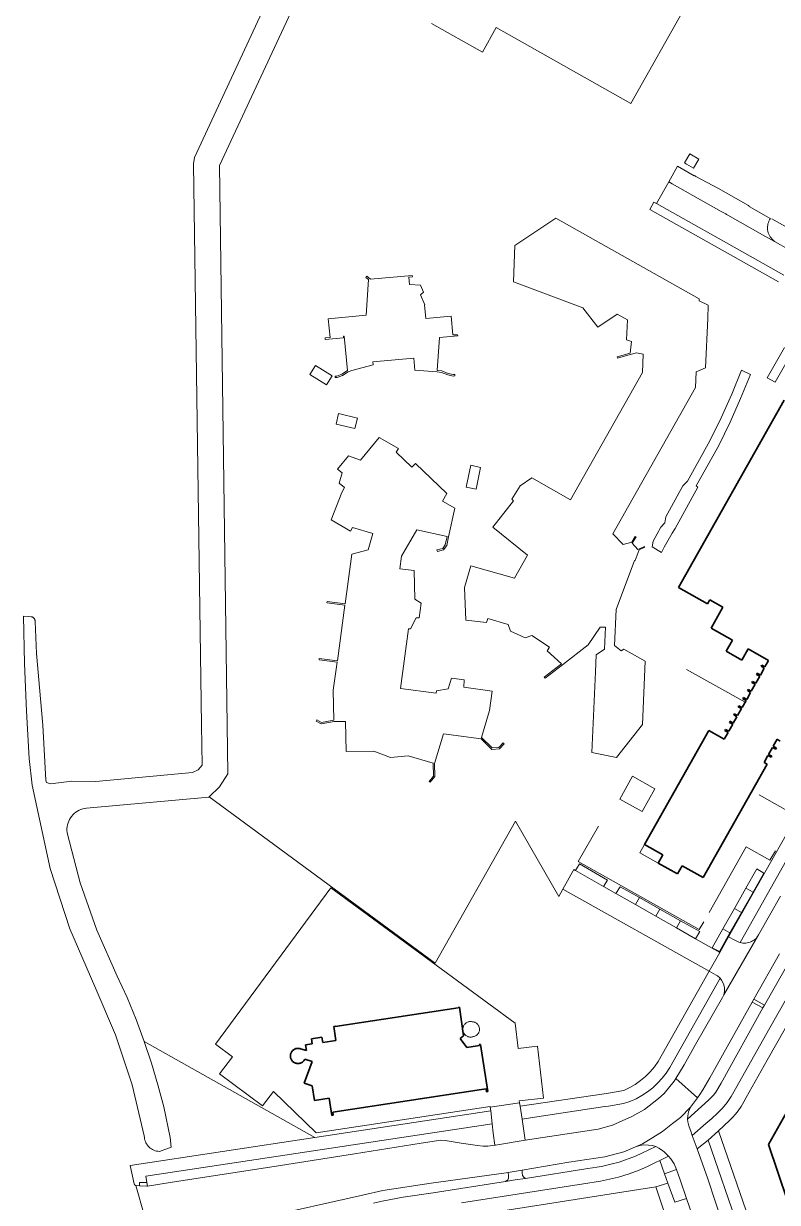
# Model space of a CAD drawing. Header units: metres. Extents: x 110006 to 110721, y 517434 to 518243.
# Drawn here: x 110111.8 to 110287.4, y 517638.9 to 517913.4 of the extents above; entities that cross this region are included whole.
import ezdxf

# ---------------------------------------------------------------- set-up
doc = ezdxf.new("R2010")
doc.units = ezdxf.units.M
for name, color, linetype, lineweight in [('B-WE-IE-TERREINAFSCHEIDING_KUNSTMATIG_HEKWERK-G', 20, 'IE-TERREINAFSCHEIDING_KUNSTMATIG-SO', 18), ('B-WE-OG-BEBOUWING-G', 7, 'Continuous', 35), ('B-WE-OG-TERREIN_BEGROEID-G', 7, 'Continuous', 18), ('B-WE-OG-TERREIN_ERF-G', 7, 'Continuous', 18), ('B-WE-OG-WATER-G', 130, 'Continuous', 18), ('B-WE-VH-GESLOTENVERHARDING_ASFALT-G', 10, 'Continuous', 18), ('B-WE-VH-OPENVERHARDING-G', 30, 'Continuous', 18), ('B-WE-VH-OPENVERHARDING_BETONSTRAATSTEEN-G', 30, 'Continuous', 18), ('B-WE-VH-OPENVERHARDING_TEGEL-G', 30, 'Continuous', 18)]:
    doc.layers.add(name, color=color, linetype=linetype, lineweight=lineweight)
doc.linetypes.add('IE-TERREINAFSCHEIDING_KUNSTMATIG-SO', pattern='A,4,[82,NLCS.SHX,S=0.75,R=90,X=0,Y=0],4,-2', length=10)

msp = doc.modelspace()

# ---------------------------------------------------------------- linework, layer by layer
at = {"layer": 'B-WE-IE-TERREINAFSCHEIDING_KUNSTMATIG_HEKWERK-G', "flags": 128}
for points in [[(110347.818, 517837.569), (110345.934, 517834.18), (110286.11, 517867.974)], [(110266.255, 517762.971), (110279.855, 517755.347)], [(110283.152, 517733.814), (110291.555, 517729.028), (110300.116, 517743.99)], [(110245.699, 517726.509), (110240.952, 517718.253), (110269.183, 517702.398), (110270.26, 517704.249)], [(110271.484, 517706.392), (110280.1, 517721.69), (110285.636, 517718.548), (110286.932, 517720.786)], [(110227.329, 517662.062), (110227.26, 517662.505), (110232.902, 517663.147), (110231.52, 517675.226), (110227.022, 517674.728), (110226.341, 517680.624), (110183.372, 517712.159), (110156.512, 517675.74), (110160.472, 517672.811), (110157.47, 517668.806), (110167.447, 517661.345), (110170.018, 517664.731), (110179.939, 517655.037), (110220.462, 517661.197), (110220.485, 517661.044)]]:
    msp.add_lwpolyline(points, dxfattribs=at)
at = {"layer": 'B-WE-OG-BEBOUWING-G'}
for p, q in [((110288.933, 517825.718), (110264.318, 517782.131)), ((110264.318, 517782.131), (110271.119, 517778.313)), ((110271.119, 517778.313), (110271.646, 517779.227)), ((110271.646, 517779.227), (110274.684, 517777.511)), ((110274.684, 517777.511), (110271.95, 517772.657)), ((110271.95, 517772.657), (110276.931, 517769.852)), ((110276.931, 517769.852), (110275.468, 517767.258)), ((110275.468, 517767.258), (110279.122, 517765.173)), ((110279.122, 517765.173), (110280.595, 517767.788)), ((110280.595, 517767.788), (110285.351, 517765.11)), ((110285.351, 517765.11), (110284.494, 517763.588)), ((110282.68, 517762.119), (110282.533, 517761.857)), ((110282.533, 517761.857), (110283.282, 517761.435)), ((110283.429, 517761.697), (110282.68, 517762.119)), ((110284.347, 517763.326), (110283.429, 517761.697)), ((110283.745, 517764.01), (110283.598, 517763.748)), ((110283.598, 517763.748), (110284.347, 517763.326)), ((110284.494, 517763.588), (110283.745, 517764.01)), ((110282.218, 517759.545), (110281.3, 517757.915)), ((110281.616, 517760.228), (110281.468, 517759.966)), ((110281.468, 517759.966), (110282.218, 517759.545)), ((110282.365, 517759.806), (110281.616, 517760.228)), ((110283.282, 517761.435), (110282.365, 517759.806)), ((110279.486, 517756.446), (110279.339, 517756.185)), ((110279.339, 517756.185), (110280.089, 517755.763)), ((110280.236, 517756.024), (110279.486, 517756.446)), ((110281.153, 517757.654), (110280.236, 517756.024)), ((110280.551, 517758.337), (110280.404, 517758.076)), ((110280.404, 517758.076), (110281.153, 517757.654)), ((110281.3, 517757.915), (110280.551, 517758.337)), ((110279.024, 517753.872), (110278.107, 517752.242)), ((110278.422, 517754.555), (110278.275, 517754.294)), ((110278.275, 517754.294), (110279.024, 517753.872)), ((110279.171, 517754.133), (110278.422, 517754.555)), ((110280.089, 517755.763), (110279.171, 517754.133)), ((110276.376, 517750.922), (110276.229, 517750.66)), ((110276.229, 517750.66), (110276.978, 517750.238)), ((110277.125, 517750.5), (110276.376, 517750.922)), ((110277.959, 517751.981), (110277.125, 517750.5)), ((110277.357, 517752.664), (110277.21, 517752.403)), ((110277.21, 517752.403), (110277.959, 517751.981)), ((110278.107, 517752.242), (110277.357, 517752.664)), ((110271.401, 517748.811), (110256.424, 517722.209)), ((110275.026, 517746.77), (110271.401, 517748.811)), ((110275.919, 517748.356), (110275.026, 517746.77)), ((110275.316, 517749.039), (110275.169, 517748.778)), ((110275.169, 517748.778), (110275.919, 517748.356)), ((110276.066, 517748.617), (110275.316, 517749.039)), ((110276.978, 517750.238), (110276.066, 517748.617)), ((110286.408, 517745.12), (110287.326, 517746.75)), ((110287.326, 517746.75), (110288.075, 517746.328)), ((110284.279, 517741.339), (110285.196, 517742.968)), ((110285.196, 517742.968), (110285.946, 517742.546)), ((110285.343, 517743.229), (110286.261, 517744.859)), ((110286.093, 517742.808), (110285.343, 517743.229)), ((110285.946, 517742.546), (110286.093, 517742.808)), ((110286.261, 517744.859), (110287.01, 517744.437)), ((110287.158, 517744.698), (110286.408, 517745.12)), ((110287.01, 517744.437), (110287.158, 517744.698)), ((110270.111, 517714.518), (110284.991, 517740.938)), ((110284.991, 517740.938), (110284.279, 517741.339)), ((110256.424, 517722.209), (110260.71, 517719.796)), ((110260.71, 517719.796), (110259.649, 517717.911)), ((110259.649, 517717.911), (110264.109, 517715.396)), ((110264.109, 517715.396), (110265.179, 517717.294)), ((110265.179, 517717.294), (110270.111, 517714.518)), ((110311.213, 517698.407), (110285.295, 517652.356)), ((110213.021, 517684.199), (110184.405, 517679.831)), ((110213.315, 517684.342), (110213.009, 517684.29)), ((110213.009, 517684.29), (110213.021, 517684.199)), ((110214.291, 517677.677), (110213.315, 517684.342)), ((110184.399, 517679.92), (110184.077, 517679.877)), ((110184.077, 517679.877), (110184.561, 517676.614)), ((110184.405, 517679.831), (110184.399, 517679.92)), ((110181.307, 517677.33), (110178.859, 517676.963)), ((110178.859, 517676.963), (110179.036, 517675.778)), ((110181.502, 517676.15), (110181.307, 517677.33)), ((110184.561, 517676.614), (110181.502, 517676.15)), ((110213.463, 517677.055), (110214.291, 517677.677)), ((110215.069, 517674.965), (110213.463, 517677.055)), ((110174.171, 517673.86), (110174.1, 517673.724)), ((110174.253, 517673.99), (110174.171, 517673.86)), ((110174.347, 517674.112), (110174.253, 517673.99)), ((110174.45, 517674.226), (110174.347, 517674.112)), ((110174.563, 517674.33), (110174.45, 517674.226)), ((110174.685, 517674.424), (110174.563, 517674.33)), ((110174.814, 517674.507), (110174.685, 517674.424)), ((110174.95, 517674.579), (110174.814, 517674.507)), ((110175.092, 517674.638), (110174.95, 517674.579)), ((110175.238, 517674.685), (110175.092, 517674.638)), ((110175.388, 517674.719), (110175.238, 517674.685)), ((110175.54, 517674.74), (110175.388, 517674.719)), ((110175.694, 517674.747), (110175.54, 517674.74)), ((110175.847, 517674.742), (110175.694, 517674.747)), ((110176, 517674.723), (110175.847, 517674.742)), ((110176.15, 517674.69), (110176, 517674.723)), ((110176.297, 517674.645), (110176.15, 517674.69)), ((110177.703, 517674.227), (110176.297, 517674.645)), ((110179.036, 517675.778), (110177.5, 517675.544)), ((110177.5, 517675.544), (110177.703, 517674.227)), ((110217.983, 517675.41), (110215.069, 517674.965)), ((110218.268, 517675.665), (110217.958, 517675.615)), ((110217.958, 517675.615), (110217.983, 517675.41)), ((110219.94, 517664.662), (110218.268, 517675.665)), ((110173.943, 517673.133), (110173.936, 517672.979)), ((110173.936, 517672.979), (110173.943, 517672.825)), ((110173.963, 517673.285), (110173.943, 517673.133)), ((110173.943, 517672.825), (110173.963, 517672.673)), ((110173.996, 517673.435), (110173.963, 517673.285)), ((110173.963, 517672.673), (110173.996, 517672.521)), ((110174.042, 517673.582), (110173.996, 517673.435)), ((110173.996, 517672.521), (110174.043, 517672.372)), ((110174.1, 517673.724), (110174.042, 517673.582)), ((110174.043, 517672.372), (110174.102, 517672.229)), ((110174.102, 517672.229), (110174.174, 517672.091)), ((110174.174, 517672.091), (110174.257, 517671.959)), ((110174.257, 517671.959), (110174.352, 517671.836)), ((110174.352, 517671.836), (110174.457, 517671.721)), ((110174.457, 517671.721), (110174.572, 517671.616)), ((110174.572, 517671.616), (110174.696, 517671.521)), ((110174.696, 517671.521), (110174.827, 517671.438)), ((110174.827, 517671.438), (110174.965, 517671.367)), ((110174.965, 517671.367), (110175.109, 517671.308)), ((110175.109, 517671.308), (110175.258, 517671.262)), ((110175.258, 517671.262), (110175.41, 517671.229)), ((110175.41, 517671.229), (110175.564, 517671.209)), ((110175.564, 517671.209), (110175.72, 517671.203)), ((110175.72, 517671.203), (110175.875, 517671.211)), ((110175.875, 517671.211), (110176.029, 517671.232)), ((110176.029, 517671.232), (110176.181, 517671.267)), ((110176.181, 517671.267), (110176.329, 517671.315)), ((110176.329, 517671.315), (110176.472, 517671.376)), ((110176.472, 517671.376), (110176.61, 517671.449)), ((110176.61, 517671.449), (110176.74, 517671.534)), ((110176.74, 517671.534), (110176.863, 517671.63)), ((110176.863, 517671.63), (110176.976, 517671.736)), ((110176.976, 517671.736), (110177.08, 517671.852)), ((110177.08, 517671.852), (110177.173, 517671.977)), ((110178.994, 517671.704), (110177.123, 517666.612)), ((110177.173, 517671.977), (110177.255, 517672.109)), ((110177.255, 517672.109), (110177.325, 517672.248)), ((110177.325, 517672.248), (110178.994, 517671.704)), ((110177.123, 517666.612), (110179.059, 517665.989)), ((110179.059, 517665.989), (110179.56, 517662.615)), ((110179.56, 517662.615), (110182.997, 517663.142)), ((110182.997, 517663.142), (110183.603, 517659.115)), ((110183.801, 517659.867), (110218.443, 517665.169)), ((110218.443, 517665.169), (110219.535, 517665.332)), ((110219.535, 517665.332), (110219.638, 517664.62)), ((110219.638, 517664.62), (110219.94, 517664.662)), ((110183.603, 517659.115), (110183.916, 517659.158)), ((110183.916, 517659.158), (110183.801, 517659.867)), ((110285.295, 517652.356), (110294.025, 517626.528))]:
    msp.add_line(p, q, dxfattribs=at)
at = {"layer": 'B-WE-OG-TERREIN_BEGROEID-G'}
msp.add_line((110140.532, 517643.502), (110140.689, 517642.655), dxfattribs=at)
at = {"layer": 'B-WE-OG-TERREIN_ERF-G'}
for p, q in [((110266.249, 517917.839), (110253.277, 517894.829)), ((110218.682, 517906.796), (110206.825, 517913.47)), ((110221.919, 517912.538), (110218.682, 517906.796)), ((110253.277, 517894.829), (110221.919, 517912.538)), ((110265.761, 517880.993), (110266.986, 517883.125)), ((110266.986, 517883.125), (110269.119, 517881.899)), ((110262.078, 517876.553), (110264.136, 517880.202)), ((110264.136, 517880.202), (110267.997, 517877.96)), ((110266.212, 517880.731), (110265.761, 517880.993)), ((110267.883, 517879.761), (110266.212, 517880.731)), ((110269.119, 517881.899), (110267.883, 517879.761)), ((110267.997, 517877.96), (110268.051, 517878.053)), ((110268.051, 517878.053), (110268.406, 517877.852)), ((110268.406, 517877.852), (110273.684, 517875.038)), ((110273.684, 517875.038), (110280.625, 517871.086)), ((110257.677, 517870.142), (110258.629, 517871.845)), ((110258.629, 517871.845), (110259.232, 517871.506)), ((110287.663, 517853.263), (110257.677, 517870.142)), ((110280.625, 517871.086), (110280.656, 517871.065)), ((110280.656, 517871.065), (110280.685, 517871.041)), ((110280.685, 517871.041), (110280.711, 517871.015)), ((110280.711, 517871.015), (110280.736, 517870.986)), ((110280.736, 517870.986), (110280.758, 517870.956)), ((110280.758, 517870.956), (110280.778, 517870.924)), ((110280.778, 517870.924), (110280.795, 517870.891)), ((110280.795, 517870.891), (110280.809, 517870.856)), ((110280.809, 517870.856), (110280.82, 517870.821)), ((110280.82, 517870.821), (110285.831, 517867.982)), ((110226.263, 517861.785), (110235.807, 517868.103)), ((110235.807, 517868.103), (110269.159, 517849.295)), ((110285.097, 517866.104), (110285.093, 517865.757)), ((110285.131, 517866.45), (110285.097, 517866.104)), ((110285.197, 517866.791), (110285.131, 517866.45)), ((110285.292, 517867.125), (110285.197, 517866.791)), ((110285.417, 517867.449), (110285.292, 517867.125)), ((110285.571, 517867.761), (110285.417, 517867.449)), ((110285.59, 517867.795), (110285.571, 517867.761)), ((110285.612, 517867.827), (110285.59, 517867.795)), ((110285.637, 517867.858), (110285.612, 517867.827)), ((110285.664, 517867.885), (110285.637, 517867.858)), ((110285.694, 517867.911), (110285.664, 517867.885)), ((110285.725, 517867.933), (110285.694, 517867.911)), ((110285.759, 517867.953), (110285.725, 517867.933)), ((110285.795, 517867.969), (110285.759, 517867.953)), ((110285.831, 517867.982), (110285.795, 517867.969)), ((110285.093, 517865.757), (110285.121, 517865.41)), ((110285.121, 517865.41), (110285.18, 517865.068)), ((110285.18, 517865.068), (110285.269, 517864.732)), ((110285.269, 517864.732), (110285.388, 517864.405)), ((110285.388, 517864.405), (110285.535, 517864.091)), ((110285.535, 517864.091), (110285.711, 517863.791)), ((110285.711, 517863.791), (110285.912, 517863.508)), ((110285.912, 517863.508), (110286.138, 517863.244)), ((110286.138, 517863.244), (110286.387, 517863.001)), ((110225.902, 517853.268), (110226.263, 517861.785)), ((110286.387, 517863.001), (110286.656, 517862.781)), ((110286.656, 517862.781), (110286.726, 517862.698)), ((110191.55, 517854.332), (110191.773, 517854.597)), ((110192.165, 517853.841), (110191.55, 517854.332)), ((110191.627, 517845.521), (110192.165, 517853.841)), ((110191.773, 517854.597), (110192.629, 517853.88)), ((110192.629, 517853.88), (110202.319, 517854.801)), ((110202.371, 517854.469), (110201.541, 517854.392)), ((110201.541, 517854.392), (110201.721, 517852.655)), ((110201.721, 517852.655), (110204.247, 517852.477)), ((110202.319, 517854.801), (110202.371, 517854.469)), ((110204.247, 517852.477), (110204.938, 517850.875)), ((110242.056, 517847.239), (110225.902, 517853.268)), ((110204.938, 517850.875), (110204.265, 517850.278)), ((110204.265, 517850.278), (110205.265, 517847.968)), ((110205.265, 517847.968), (110205.21, 517847.944)), ((110205.21, 517847.944), (110205.486, 517844.785)), ((110245.587, 517842.749), (110242.056, 517847.239)), ((110269.159, 517849.295), (110269.167, 517848.876)), ((110269.167, 517848.876), (110271.28, 517847.874)), ((110271.28, 517847.874), (110271.151, 517844.738)), ((110182.767, 517844.699), (110191.627, 517845.521)), ((110183.187, 517840.319), (110182.767, 517844.699)), ((110205.486, 517844.785), (110211.374, 517845.326)), ((110211.374, 517845.326), (110211.782, 517840.916)), ((110250.092, 517845.743), (110245.587, 517842.749)), ((110252.459, 517844.4), (110250.092, 517845.743)), ((110252.269, 517839.763), (110252.459, 517844.4)), ((110271.151, 517844.738), (110270.682, 517833.284)), ((110182.052, 517840.209), (110183.187, 517840.319)), ((110182.077, 517839.876), (110182.052, 517840.209)), ((110186.355, 517840.276), (110182.077, 517839.876)), ((110186.509, 517840.612), (110186.327, 517840.596)), ((110186.327, 517840.596), (110186.355, 517840.276)), ((110187.219, 517832.64), (110186.509, 517840.612)), ((110208.652, 517840.323), (110208.137, 517832.659)), ((110212.923, 517840.689), (110208.652, 517840.323)), ((110211.782, 517840.916), (110212.883, 517840.94)), ((110212.883, 517840.94), (110212.923, 517840.689)), ((110253.432, 517839.417), (110252.269, 517839.763)), ((110253.134, 517836.692), (110253.432, 517839.417)), ((110250.059, 517835.84), (110253.134, 517836.692)), ((110250.135, 517835.497), (110250.059, 517835.84)), ((110253.118, 517836.331), (110250.135, 517835.497)), ((110254.582, 517836.74), (110253.118, 517836.331)), ((110256.156, 517836.418), (110254.582, 517836.74)), ((110255.977, 517832.198), (110256.156, 517836.418)), ((110285.047, 517830.919), (110289.075, 517838.013)), ((110290.93, 517836.975), (110286.89, 517829.892)), ((110178.511, 517831.681), (110179.808, 517833.821)), ((110179.808, 517833.821), (110183.66, 517831.428)), ((110193.245, 517833.92), (110188.281, 517832.636)), ((110202.717, 517835.507), (110193.175, 517834.617)), ((110193.175, 517834.617), (110193.245, 517833.92)), ((110202.953, 517832.681), (110202.717, 517835.507)), ((110270.682, 517833.284), (110268.439, 517832.335)), ((110182.341, 517829.28), (110178.511, 517831.681)), ((110183.66, 517831.428), (110182.341, 517829.28)), ((110184.382, 517831.282), (110184.781, 517831.314)), ((110184.398, 517830.97), (110184.382, 517831.282)), ((110184.831, 517830.983), (110184.398, 517830.97)), ((110184.781, 517831.314), (110185.902, 517831.759)), ((110186.084, 517831.504), (110184.831, 517830.983)), ((110185.902, 517831.759), (110187.219, 517832.64)), ((110187.384, 517832.319), (110186.084, 517831.504)), ((110188.281, 517832.636), (110187.384, 517832.319)), ((110208.126, 517832.336), (110202.953, 517832.681)), ((110209.128, 517832.178), (110208.126, 517832.336)), ((110208.137, 517832.659), (110209.215, 517832.529)), ((110210.602, 517831.641), (110209.128, 517832.178)), ((110209.215, 517832.529), (110210.68, 517831.96)), ((110211.846, 517831.31), (110210.602, 517831.641)), ((110210.68, 517831.96), (110211.854, 517831.671)), ((110212.268, 517831.369), (110211.846, 517831.31)), ((110211.854, 517831.671), (110212.227, 517831.71)), ((110212.227, 517831.71), (110212.268, 517831.369)), ((110239.234, 517802.513), (110255.977, 517832.198)), ((110268.439, 517832.335), (110268.298, 517828.704)), ((110276.773, 517827.117), (110279.049, 517832.687)), ((110281.09, 517831.711), (110278.815, 517826.129)), ((110279.049, 517832.687), (110281.09, 517831.711)), ((110286.89, 517829.892), (110285.047, 517830.919)), ((110268.298, 517828.704), (110249.095, 517794.631)), ((110274.311, 517821.627), (110276.773, 517827.117)), ((110278.815, 517826.129), (110276.356, 517820.625)), ((110184.614, 517820.134), (110185.182, 517822.586)), ((110185.182, 517822.586), (110189.582, 517821.569)), ((110188.978, 517819.114), (110184.614, 517820.134)), ((110189.582, 517821.569), (110188.978, 517819.114)), ((110271.668, 517816.222), (110274.311, 517821.627)), ((110276.356, 517820.625), (110273.716, 517815.205)), ((110190.316, 517811.752), (110194.66, 517817.048)), ((110194.66, 517817.048), (110199.126, 517814.45)), ((110199.126, 517814.45), (110198.621, 517813.578)), ((110266.47, 517806.851), (110271.668, 517816.222)), ((110273.716, 517815.205), (110268.453, 517805.737)), ((110184.951, 517809.673), (110187.496, 517812.765)), ((110187.496, 517812.765), (110190.316, 517811.752)), ((110198.621, 517813.578), (110202.231, 517810.113)), ((110185.979, 517808.838), (110184.951, 517809.673)), ((110185.341, 517806.43), (110185.979, 517808.838)), ((110202.231, 517810.113), (110203.077, 517810.983)), ((110203.077, 517810.983), (110210.42, 517803.971)), ((110214.92, 517805.45), (110215.985, 517810.572)), ((110215.985, 517810.572), (110218.214, 517810.042)), ((110218.214, 517810.042), (110217.204, 517805.012)), ((110186.587, 517805.382), (110185.341, 517806.43)), ((110225.569, 517802.658), (110227.457, 517805.773)), ((110227.457, 517805.773), (110230.212, 517807.606)), ((110230.212, 517807.606), (110239.234, 517802.513)), ((110261.421, 517798.537), (110265.382, 517805.747)), ((110265.382, 517805.747), (110266.47, 517806.851)), ((110268.453, 517805.737), (110268.882, 517805.499)), ((110183.457, 517797.83), (110185.932, 517804.249)), ((110185.932, 517804.249), (110186.587, 517805.382)), ((110210.42, 517803.971), (110209.413, 517802.226)), ((110217.204, 517805.012), (110214.92, 517805.45)), ((110268.882, 517805.499), (110263.554, 517795.806)), ((110209.413, 517802.226), (110212.23, 517800.576)), ((110212.23, 517800.576), (110210.792, 517793.893)), ((110221.103, 517796.108), (110225.957, 517802.276)), ((110225.957, 517802.276), (110225.569, 517802.658)), ((110187.924, 517795.218), (110183.457, 517797.83)), ((110261.161, 517797.144), (110261.421, 517798.537)), ((110188.425, 517796.084), (110187.924, 517795.218)), ((110193.173, 517794.65), (110188.425, 517796.084)), ((110192.042, 517790.871), (110193.173, 517794.65)), ((110203.41, 517795.494), (110199.857, 517789.429)), ((110210.466, 517793.964), (110203.41, 517795.494)), ((110229.201, 517789.653), (110221.103, 517796.108)), ((110249.095, 517794.631), (110251.431, 517792.129)), ((110259.364, 517794.557), (110260.249, 517796.183)), ((110260.249, 517796.183), (110261.161, 517797.144)), ((110262.849, 517794.73), (110261.947, 517793.084)), ((110263.554, 517795.806), (110262.849, 517794.73)), ((110209.439, 517791.19), (110210.033, 517792.062)), ((110210.361, 517791.891), (110209.637, 517790.878)), ((110210.033, 517792.062), (110210.466, 517793.964)), ((110210.792, 517793.893), (110210.361, 517791.891)), ((110251.431, 517792.129), (110253.498, 517792.675)), ((110253.498, 517792.675), (110254.291, 517793.969)), ((110254.464, 517793.858), (110253.581, 517792.423)), ((110253.581, 517792.423), (110254.91, 517790.95)), ((110254.291, 517793.969), (110254.464, 517793.858)), ((110258.194, 517791.551), (110258.466, 517792.903)), ((110258.466, 517792.903), (110259.364, 517794.557)), ((110261.947, 517793.084), (110261.041, 517791.462)), ((110186.682, 517778.27), (110188.256, 517789.862)), ((110188.256, 517789.862), (110192.042, 517790.871)), ((110199.857, 517789.429), (110199.422, 517786.466)), ((110208.098, 517790.844), (110209.439, 517791.19)), ((110208.179, 517790.516), (110208.098, 517790.844)), ((110209.637, 517790.878), (110208.179, 517790.516)), ((110226.178, 517784.273), (110229.201, 517789.653)), ((110255.157, 517790.831), (110254.241, 517788.401)), ((110254.91, 517790.95), (110256.429, 517791.678)), ((110256.512, 517791.486), (110255.157, 517790.831)), ((110256.429, 517791.678), (110256.512, 517791.486)), ((110260.404, 517790.26), (110258.194, 517791.551)), ((110261.041, 517791.462), (110260.404, 517790.26)), ((110199.422, 517786.466), (110202.747, 517786.03)), ((110214.518, 517782.101), (110215.999, 517787.175)), ((110215.999, 517787.175), (110226.178, 517784.273)), ((110254.14, 517788.405), (110249.827, 517776.983)), ((110254.241, 517788.401), (110254.14, 517788.405)), ((110202.747, 517786.03), (110202.902, 517779.34)), ((110214.802, 517774.506), (110214.518, 517782.101)), ((110182.403, 517778.492), (110182.483, 517778.848)), ((110186.642, 517777.943), (110182.403, 517778.492)), ((110182.483, 517778.848), (110186.682, 517778.27)), ((110202.902, 517779.34), (110204.413, 517778.452)), ((110204.413, 517778.452), (110203.953, 517775.039)), ((110184.887, 517765.012), (110186.642, 517777.943)), ((110249.827, 517776.983), (110249.413, 517768.576)), ((110203.214, 517775.014), (110201.963, 517772.427)), ((110203.953, 517775.039), (110203.214, 517775.014)), ((110219.618, 517773.92), (110214.802, 517774.506)), ((110219.91, 517774.874), (110219.618, 517773.92)), ((110224.675, 517773.509), (110219.91, 517774.874)), ((110225.237, 517771.92), (110224.675, 517773.509)), ((110246.107, 517772.872), (110243.323, 517768.702)), ((110247.33, 517772.821), (110246.107, 517772.872)), ((110247.114, 517767.731), (110247.33, 517772.821)), ((110201.453, 517772.502), (110199.578, 517758.591)), ((110201.963, 517772.427), (110201.453, 517772.502)), ((110226.786, 517771.199), (110225.237, 517771.92)), ((110228.606, 517770.352), (110226.786, 517771.199)), ((110230.215, 517770.929), (110228.606, 517770.352)), ((110234.321, 517768.182), (110230.215, 517770.929)), ((110233.764, 517767.344), (110234.321, 517768.182)), ((110237.08, 517764.306), (110233.764, 517767.344)), ((110243.323, 517768.702), (110237.324, 517764.082)), ((110245.17, 517766.435), (110247.114, 517767.731)), ((110249.413, 517768.576), (110250.982, 517767.345)), ((110250.982, 517767.345), (110251.619, 517767.755)), ((110251.619, 517767.755), (110256.616, 517764.925)), ((110180.628, 517765.258), (110180.677, 517765.59)), ((110184.845, 517764.687), (110180.628, 517765.258)), ((110180.677, 517765.59), (110184.887, 517765.012)), ((110183.949, 517758.184), (110184.845, 517764.687)), ((110245, 517762.413), (110245.17, 517766.435)), ((110256.616, 517764.925), (110255.983, 517750.148)), ((110233.09, 517761.235), (110237.08, 517764.306)), ((110237.324, 517764.082), (110233.28, 517760.967)), ((110244.178, 517743.646), (110245, 517762.413)), ((110210.729, 517758.518), (110211.484, 517761.006)), ((110211.484, 517761.006), (110214.423, 517760.609)), ((110214.423, 517760.609), (110214.331, 517758.888)), ((110214.331, 517758.888), (110220.977, 517757.971)), ((110233.28, 517760.967), (110233.09, 517761.235)), ((110184.106, 517751.171), (110183.949, 517758.184)), ((110199.578, 517758.591), (110207.877, 517757.453)), ((110207.877, 517757.453), (110207.948, 517758.011)), ((110207.948, 517758.011), (110210.729, 517758.518)), ((110220.977, 517757.971), (110220.352, 517753.426)), ((110220.352, 517753.426), (110218.478, 517747.172)), ((110179.921, 517750.985), (110180.081, 517751.273)), ((110181.11, 517750.318), (110179.921, 517750.985)), ((110180.081, 517751.273), (110181.169, 517750.667)), ((110184.113, 517750.849), (110181.11, 517750.318)), ((110181.169, 517750.667), (110184.106, 517751.171)), ((110186.776, 517750.907), (110184.113, 517750.849)), ((110186.95, 517743.867), (110186.776, 517750.907)), ((110209.627, 517748.01), (110207.539, 517741.073)), ((110218.372, 517746.818), (110209.627, 517748.01)), ((110255.983, 517750.148), (110249.91, 517742.493)), ((110220.855, 517744.393), (110218.372, 517746.818)), ((110218.478, 517747.172), (110220.974, 517744.723)), ((110222.525, 517744.848), (110223.531, 517745.9)), ((110223.768, 517745.666), (110222.671, 517744.539)), ((110223.531, 517745.9), (110223.768, 517745.666)), ((110193.373, 517744.009), (110186.95, 517743.867)), ((110197.247, 517742.509), (110193.373, 517744.009)), ((110201.374, 517742.919), (110197.247, 517742.509)), ((110207.229, 517741.166), (110201.374, 517742.919)), ((110222.671, 517744.539), (110220.855, 517744.393)), ((110220.974, 517744.723), (110222.525, 517744.848)), ((110249.91, 517742.493), (110244.178, 517743.646)), ((110207.261, 517738.151), (110207.229, 517741.166)), ((110207.539, 517741.073), (110207.589, 517738.058)), ((110206.26, 517736.943), (110207.261, 517738.151)), ((110206.52, 517736.738), (110206.26, 517736.943)), ((110207.589, 517738.058), (110206.52, 517736.738)), ((110253.624, 517738.118), (110250.668, 517732.815)), ((110253.624, 517738.118), (110258.844, 517735.177)), ((110255.871, 517729.893), (110258.844, 517735.177)), ((110155.043, 517733.321), (110207.668, 517694.581)), ((110255.871, 517729.893), (110250.668, 517732.815)), ((110207.668, 517694.581), (110226.405, 517727.673)), ((110236.455, 517710.15), (110226.405, 517727.673)), ((110255.364, 517720.327), (110256.424, 517722.209)), ((110259.649, 517717.911), (110255.364, 517720.327)), ((110237.415, 517711.852), (110239.976, 517716.39)), ((110240.393, 517716.153), (110239.976, 517716.39)), ((110240.393, 517716.153), (110241.268, 517717.693)), ((110246.87, 517712.472), (110240.393, 517716.153)), ((110247.836, 517713.948), (110241.268, 517717.693)), ((110282.573, 517716.537), (110280.076, 517712.091)), ((110284.202, 517715.56), (110281.715, 517711.164)), ((110282.573, 517716.537), (110284.202, 517715.56)), ((110246.87, 517712.472), (110247.836, 517713.948)), ((110246.87, 517712.472), (110249.787, 517710.815)), ((110250.749, 517712.389), (110249.787, 517710.815)), ((110255.285, 517709.865), (110250.749, 517712.389)), ((110156.512, 517675.74), (110183.372, 517712.159)), ((110226.341, 517680.624), (110183.372, 517712.159)), ((110237.415, 517711.852), (110236.455, 517710.15)), ((110237.415, 517711.852), (110271.489, 517692.713)), ((110254.351, 517708.221), (110249.787, 517710.815)), ((110254.351, 517708.221), (110255.285, 517709.865)), ((110260.033, 517707.169), (110255.285, 517709.865)), ((110280.076, 517712.091), (110277.39, 517707.346)), ((110279.03, 517706.418), (110281.715, 517711.164)), ((110280.076, 517712.091), (110281.715, 517711.164)), ((110259.098, 517705.524), (110254.351, 517708.221)), ((110259.098, 517705.524), (110260.033, 517707.169)), ((110260.033, 517707.169), (110264.817, 517704.481)), ((110277.39, 517707.346), (110274.712, 517702.57)), ((110277.39, 517707.346), (110279.03, 517706.418)), ((110263.869, 517702.812), (110259.098, 517705.524)), ((110264.817, 517704.481), (110263.869, 517702.812)), ((110264.817, 517704.481), (110269.296, 517701.989)), ((110279.03, 517706.418), (110276.334, 517701.652)), ((110263.869, 517702.812), (110268.325, 517700.28)), ((110268.325, 517700.28), (110269.296, 517701.989)), ((110272.222, 517698.195), (110274.712, 517702.57)), ((110276.334, 517701.652), (110273.869, 517697.294)), ((110276.334, 517701.652), (110274.712, 517702.57)), ((110268.325, 517700.28), (110273.953, 517697.082)), ((110273.869, 517697.294), (110272.222, 517698.195)), ((110214.133, 517679.387), (110214.122, 517679.23)), ((110214.157, 517679.541), (110214.133, 517679.387)), ((110214.157, 517679.541), (110214.195, 517679.694)), ((110214.195, 517679.694), (110214.246, 517679.842)), ((110214.31, 517679.985), (110214.246, 517679.842)), ((110214.385, 517680.123), (110214.31, 517679.985)), ((110214.385, 517680.123), (110214.473, 517680.253)), ((110214.473, 517680.253), (110214.571, 517680.375)), ((110214.571, 517680.375), (110214.679, 517680.488)), ((110214.679, 517680.488), (110214.797, 517680.592)), ((110214.923, 517680.685), (110214.797, 517680.592)), ((110215.057, 517680.767), (110214.923, 517680.685)), ((110215.197, 517680.837), (110215.057, 517680.767)), ((110215.343, 517680.894), (110215.197, 517680.837)), ((110215.343, 517680.894), (110215.493, 517680.939)), ((110215.647, 517680.971), (110215.493, 517680.939)), ((110215.647, 517680.971), (110215.803, 517680.989)), ((110215.803, 517680.989), (110215.959, 517680.994)), ((110216.116, 517680.985), (110215.959, 517680.994)), ((110216.116, 517680.985), (110216.271, 517680.963)), ((110216.424, 517680.927), (110216.271, 517680.963)), ((110216.577, 517680.905), (110216.424, 517680.927)), ((110216.577, 517680.905), (110216.727, 517680.869)), ((110216.727, 517680.869), (110216.874, 517680.821)), ((110216.874, 517680.821), (110217.016, 517680.759)), ((110217.152, 517680.685), (110217.016, 517680.759)), ((110217.152, 517680.685), (110217.28, 517680.6)), ((110217.28, 517680.6), (110217.401, 517680.503)), ((110217.401, 517680.503), (110217.513, 517680.397)), ((110217.615, 517680.281), (110217.513, 517680.397)), ((110217.615, 517680.281), (110217.707, 517680.156)), ((110217.786, 517680.024), (110217.707, 517680.156)), ((110217.786, 517680.024), (110217.855, 517679.885)), ((110217.855, 517679.885), (110217.91, 517679.741)), ((110217.91, 517679.741), (110217.953, 517679.592)), ((110217.953, 517679.592), (110217.982, 517679.441)), ((110217.998, 517679.287), (110217.982, 517679.441)), ((110218.001, 517679.132), (110217.998, 517679.287)), ((110227.022, 517674.728), (110226.341, 517680.624)), ((110214.124, 517679.073), (110214.122, 517679.23)), ((110214.14, 517678.917), (110214.124, 517679.073)), ((110214.14, 517678.917), (110214.169, 517678.763)), ((110214.212, 517678.612), (110214.169, 517678.763)), ((110214.267, 517678.466), (110214.212, 517678.612)), ((110214.335, 517678.324), (110214.267, 517678.466)), ((110214.335, 517678.324), (110214.414, 517678.189)), ((110214.414, 517678.189), (110214.505, 517678.062)), ((110214.607, 517677.942), (110214.505, 517678.062)), ((110214.607, 517677.942), (110214.719, 517677.832)), ((110214.84, 517677.732), (110214.719, 517677.832)), ((110214.969, 517677.643), (110214.84, 517677.732)), ((110215.105, 517677.565), (110214.969, 517677.643)), ((110215.247, 517677.499), (110215.105, 517677.565)), ((110215.247, 517677.499), (110215.395, 517677.446)), ((110215.546, 517677.406), (110215.395, 517677.446)), ((110215.701, 517677.379), (110215.546, 517677.406)), ((110215.701, 517677.379), (110215.857, 517677.365)), ((110215.857, 517677.365), (110216.014, 517677.365)), ((110216.17, 517677.379), (110216.014, 517677.365)), ((110216.17, 517677.379), (110216.324, 517677.406)), ((110216.324, 517677.406), (110216.476, 517677.446)), ((110216.628, 517677.473), (110216.476, 517677.446)), ((110216.777, 517677.513), (110216.628, 517677.473)), ((110216.923, 517677.566), (110216.777, 517677.513)), ((110216.923, 517677.566), (110217.063, 517677.632)), ((110217.196, 517677.709), (110217.063, 517677.632)), ((110217.322, 517677.799), (110217.196, 517677.709)), ((110217.322, 517677.799), (110217.44, 517677.898)), ((110217.44, 517677.898), (110217.549, 517678.008)), ((110217.647, 517678.128), (110217.549, 517678.008)), ((110217.647, 517678.128), (110217.735, 517678.255)), ((110217.811, 517678.389), (110217.735, 517678.255)), ((110217.875, 517678.53), (110217.811, 517678.389)), ((110217.875, 517678.53), (110217.926, 517678.676)), ((110217.964, 517678.826), (110217.926, 517678.676)), ((110217.964, 517678.826), (110217.989, 517678.978)), ((110217.989, 517678.978), (110218.001, 517679.132)), ((110139.908, 517676.358), (110179.614, 517653.963)), ((110160.472, 517672.811), (110156.512, 517675.74)), ((110231.52, 517675.226), (110227.022, 517674.728)), ((110231.52, 517675.226), (110232.902, 517663.147)), ((110160.472, 517672.811), (110157.47, 517668.806)), ((110157.47, 517668.806), (110167.447, 517661.345)), ((110170.018, 517664.731), (110167.447, 517661.345)), ((110179.939, 517655.037), (110170.018, 517664.731)), ((110227.26, 517662.505), (110232.902, 517663.147)), ((110179.939, 517655.037), (110220.462, 517661.197)), ((110220.462, 517661.197), (110220.485, 517661.044)), ((110227.26, 517662.505), (110227.329, 517662.062))]:
    msp.add_line(p, q, dxfattribs=at)
at = {"layer": 'B-WE-OG-WATER-G'}
for p, q in [((110157.469, 517880.348), (110212.941, 518000)), ((110189.924, 517964.96), (110151.606, 517882.219)), ((110151.606, 517882.219), (110151.37, 517880.747)), ((110151.37, 517880.747), (110153.234, 517750)), ((110159.2, 517750), (110157.469, 517880.348)), ((110113.008, 517775.325), (110111.795, 517775.421)), ((110111.795, 517775.421), (110112.013, 517764.369)), ((110113.592, 517775.279), (110113.008, 517775.325)), ((110113.683, 517775.26), (110113.592, 517775.279)), ((110113.771, 517775.234), (110113.683, 517775.26)), ((110113.857, 517775.199), (110113.771, 517775.234)), ((110113.939, 517775.157), (110113.857, 517775.199)), ((110114.017, 517775.109), (110113.939, 517775.157)), ((110114.091, 517775.053), (110114.017, 517775.109)), ((110114.16, 517774.991), (110114.091, 517775.053)), ((110114.223, 517774.924), (110114.16, 517774.991)), ((110114.28, 517774.851), (110114.223, 517774.924)), ((110114.33, 517774.773), (110114.28, 517774.851)), ((110114.373, 517774.691), (110114.33, 517774.773)), ((110114.409, 517774.606), (110114.373, 517774.691)), ((110114.437, 517774.518), (110114.409, 517774.606)), ((110114.457, 517774.428), (110114.437, 517774.518)), ((110114.47, 517774.337), (110114.457, 517774.428)), ((110114.474, 517774.244), (110114.47, 517774.337)), ((110114.47, 517774.152), (110114.474, 517774.244)), ((110114.812, 517766.75), (110114.47, 517774.152)), ((110116.288, 517750), (110114.812, 517766.75)), ((110112.013, 517764.369), (110112.452, 517753.324)), ((110112.452, 517753.324), (110113.112, 517742.29)), ((110117.017, 517737.21), (110116.288, 517750)), ((110153.234, 517750), (110153.367, 517740.686)), ((110159.35, 517738.701), (110159.2, 517750)), ((110113.112, 517742.29), (110113.777, 517736.054)), ((110153.367, 517740.686), (110152.449, 517739.623)), ((110117.128, 517736.7), (110117.017, 517737.21)), ((110123.016, 517736.958), (110118.048, 517736.389)), ((110128.621, 517736.928), (110123.016, 517736.958)), ((110151.107, 517738.995), (110128.621, 517736.928)), ((110152.449, 517739.623), (110151.107, 517738.995)), ((110157.453, 517735.656), (110159.35, 517738.701)), ((110113.777, 517736.054), (110114.91, 517730.981)), ((110118.048, 517736.389), (110117.128, 517736.7)), ((110155.043, 517733.321), (110157.453, 517735.656)), ((110126.447, 517730.662), (110154.951, 517733.231)), ((110154.951, 517733.231), (110155.043, 517733.321)), ((110114.91, 517730.981), (110118.026, 517716.615)), ((110122.735, 517728.454), (110122.999, 517728.814)), ((110122.999, 517728.814), (110123.294, 517729.149)), ((110123.294, 517729.149), (110123.617, 517729.457)), ((110123.617, 517729.457), (110123.967, 517729.734)), ((110123.967, 517729.734), (110124.34, 517729.979)), ((110124.34, 517729.979), (110124.734, 517730.19)), ((110124.734, 517730.19), (110125.145, 517730.365)), ((110125.145, 517730.365), (110125.569, 517730.503)), ((110125.569, 517730.503), (110126.005, 517730.602)), ((110126.005, 517730.602), (110126.447, 517730.662)), ((110121.899, 517725.494), (110121.903, 517725.94)), ((110121.903, 517725.94), (110121.946, 517726.385)), ((110121.946, 517726.385), (110122.028, 517726.823)), ((110122.028, 517726.823), (110122.149, 517727.253)), ((110122.149, 517727.253), (110122.309, 517727.67)), ((110122.309, 517727.67), (110122.504, 517728.072)), ((110122.504, 517728.072), (110122.735, 517728.454)), ((110121.936, 517725.049), (110121.899, 517725.494)), ((110122.012, 517724.609), (110121.936, 517725.049)), ((110124.989, 517713.289), (110122.012, 517724.609)), ((110118.026, 517716.615), (110122.533, 517702.622)), ((110128.87, 517702.247), (110124.989, 517713.289)), ((110122.533, 517702.622), (110128.39, 517689.139)), ((110133.631, 517691.554), (110128.87, 517702.247)), ((110135.899, 517686.562), (110133.631, 517691.554)), ((110128.39, 517689.139), (110133.235, 517677.891)), ((110137.992, 517681.495), (110135.899, 517686.562)), ((110139.908, 517676.358), (110137.992, 517681.495)), ((110133.235, 517677.891), (110137.083, 517666.264)), ((110141.591, 517671.324), (110139.908, 517676.358)), ((110143.103, 517666.236), (110141.591, 517671.324)), ((110137.083, 517666.264), (110139.905, 517654.347)), ((110144.443, 517661.1), (110143.103, 517666.236)), ((110145.977, 517653.971), (110144.443, 517661.1)), ((110139.905, 517654.347), (110139.926, 517654.022)), ((110139.926, 517654.022), (110139.975, 517653.7)), ((110139.975, 517653.7), (110140.053, 517653.383)), ((110140.053, 517653.383), (110140.159, 517653.075)), ((110140.159, 517653.075), (110140.292, 517652.777)), ((110140.292, 517652.777), (110140.45, 517652.492)), ((110140.45, 517652.492), (110140.633, 517652.223)), ((110140.633, 517652.223), (110140.839, 517651.97)), ((110140.839, 517651.97), (110141.067, 517651.737)), ((110146.179, 517651.744), (110145.977, 517653.971)), ((110141.067, 517651.737), (110141.314, 517651.525)), ((110141.314, 517651.525), (110141.579, 517651.335)), ((110141.579, 517651.335), (110141.86, 517651.17)), ((110141.86, 517651.17), (110142.154, 517651.03)), ((110142.154, 517651.03), (110142.46, 517650.917)), ((110142.46, 517650.917), (110142.775, 517650.831)), ((110142.775, 517650.831), (110143.095, 517650.774)), ((110143.095, 517650.774), (110143.42, 517650.745)), ((110143.42, 517650.745), (110146.179, 517651.744))]:
    msp.add_line(p, q, dxfattribs=at)
at = {"layer": 'B-WE-VH-GESLOTENVERHARDING_ASFALT-G'}
for p, q in [((110288.152, 517710.228), (110283.023, 517701.16)), ((110283.023, 517701.16), (110274.907, 517687.247)), ((110281.907, 517686.208), (110287.866, 517696.786)), ((110274.603, 517686.622), (110268.348, 517675.615)), ((110274.907, 517687.247), (110274.603, 517686.622)), ((110279.747, 517682.353), (110281.534, 517685.525)), ((110281.534, 517685.525), (110281.907, 517686.208)), ((110271.627, 517667.913), (110279.747, 517682.353)), ((110268.348, 517675.615), (110265.676, 517670.887)), ((110265.676, 517670.887), (110263.726, 517667.708)), ((110263.365, 517667.121), (110261, 517664.248)), ((110263.726, 517667.708), (110263.365, 517667.121)), ((110268.793, 517663.251), (110263.726, 517667.708)), ((110270.007, 517665.114), (110271.627, 517667.913)), ((110259.678, 517663.032), (110256.41, 517660.486)), ((110261, 517664.248), (110259.678, 517663.032)), ((110267.189, 517661.046), (110268.538, 517662.897)), ((110268.538, 517662.897), (110268.793, 517663.251)), ((110268.793, 517663.251), (110269.287, 517663.992)), ((110269.287, 517663.992), (110270.007, 517665.114)), ((110256.41, 517660.486), (110253.521, 517658.848)), ((110264.791, 517658.658), (110267.189, 517661.046)), ((110266.715, 517659.952), (110267.189, 517661.046)), ((110253.521, 517658.848), (110248.965, 517656.877)), ((110262.964, 517657.218), (110264.791, 517658.658)), ((110266.487, 517658.26), (110266.496, 517659.029)), ((110266.526, 517657.611), (110266.487, 517658.26)), ((110266.496, 517659.029), (110266.715, 517659.952)), ((110266.73, 517656.735), (110266.526, 517657.611)), ((110245.624, 517655.922), (110228.626, 517653.389)), ((110248.965, 517656.877), (110245.624, 517655.922)), ((110257.732, 517653.583), (110260.637, 517655.421)), ((110260.637, 517655.421), (110262.964, 517657.218)), ((110267.274, 517655.248), (110266.73, 517656.735)), ((110267.548, 517654.483), (110267.274, 517655.248)), ((110204.417, 517652.656), (110188.906, 517650.215)), ((110209.025, 517653.342), (110204.417, 517652.656)), ((110210.011, 517653.284), (110209.025, 517653.342)), ((110213.755, 517652.689), (110210.011, 517653.284)), ((110217.537, 517652.134), (110213.755, 517652.689)), ((110218.88, 517651.973), (110217.537, 517652.134)), ((110219.963, 517651.99), (110218.88, 517651.973)), ((110221.607, 517652.207), (110219.963, 517651.99)), ((110221.733, 517652.228), (110221.607, 517652.207)), ((110228.626, 517653.389), (110221.733, 517652.228)), ((110255.969, 517652.517), (110254.36, 517651.79)), ((110254.36, 517651.79), (110255.371, 517652.101)), ((110255.371, 517652.101), (110256.255, 517652.26)), ((110255.969, 517652.517), (110257.732, 517653.583)), ((110256.255, 517652.26), (110257.376, 517652.238)), ((110257.376, 517652.238), (110258.309, 517652.154)), ((110258.309, 517652.154), (110259.109, 517651.872)), ((110259.109, 517651.872), (110259.774, 517651.519)), ((110268.694, 517651.311), (110267.548, 517654.483)), ((110188.906, 517650.215), (110171.608, 517647.501)), ((110238.843, 517648.234), (110247.168, 517649.49)), ((110247.168, 517649.49), (110251.623, 517650.68)), ((110251.623, 517650.68), (110254.36, 517651.79)), ((110259.774, 517651.519), (110260.407, 517651.11)), ((110260.407, 517651.11), (110261.003, 517650.648)), ((110261.003, 517650.648), (110261.556, 517650.138)), ((110261.556, 517650.138), (110262.004, 517649.648)), ((110262.004, 517649.648), (110262.544, 517649.051)), ((110271.183, 517644.383), (110268.694, 517651.311)), ((110171.608, 517647.501), (110145.98, 517643.497)), ((110224.689, 517645.851), (110227.913, 517646.394)), ((110227.913, 517646.394), (110238.843, 517648.234)), ((110262.544, 517649.051), (110263.366, 517647.869)), ((110263.366, 517647.869), (110263.874, 517646.523)), ((110263.874, 517646.523), (110264.755, 517644.128)), ((110206.771, 517643.349), (110224.212, 517645.771)), ((110224.212, 517645.771), (110224.689, 517645.851)), ((110264.755, 517644.128), (110266.224, 517639.809)), ((110274.734, 517633.454), (110271.183, 517644.383)), ((110137.984, 517642.811), (110137.929, 517642.821)), ((110137.929, 517642.821), (110139.883, 517635.989)), ((110138.801, 517642.712), (110137.984, 517642.811)), ((110138.94, 517642.695), (110138.801, 517642.712)), ((110140.483, 517642.644), (110138.94, 517642.695)), ((110140.689, 517642.655), (110140.483, 517642.644)), ((110145.98, 517643.497), (110140.689, 517642.655)), ((110190.766, 517640.556), (110195.469, 517641.644)), ((110195.469, 517641.644), (110206.771, 517643.349)), ((110167.23, 517635.309), (110190.766, 517640.556)), ((110266.224, 517639.809), (110269.458, 517630.41))]:
    msp.add_line(p, q, dxfattribs=at)
at = {"layer": 'B-WE-VH-OPENVERHARDING-G'}
for p, q in [((110281.534, 517685.525), (110283.993, 517684.151)), ((110284.362, 517684.83), (110281.907, 517686.208)), ((110261.115, 517645.55), (110263.874, 517646.523))]:
    msp.add_line(p, q, dxfattribs=at)
at = {"layer": 'B-WE-VH-OPENVERHARDING_BETONSTRAATSTEEN-G'}
for p, q in [((110262.078, 517876.553), (110259.232, 517871.506)), ((110262.848, 517876.112), (110262.078, 517876.553)), ((110262.878, 517876.095), (110262.848, 517876.112)), ((110274.274, 517869.709), (110262.878, 517876.095)), ((110259.232, 517871.506), (110281.069, 517859.232)), ((110275.381, 517869.091), (110274.274, 517869.709)), ((110275.531, 517868.997), (110275.381, 517869.091)), ((110275.686, 517868.909), (110275.531, 517868.997)), ((110275.845, 517868.829), (110275.686, 517868.909)), ((110283.935, 517864.266), (110275.845, 517868.829)), ((110286.726, 517862.698), (110283.935, 517864.266)), ((110300.104, 517855.181), (110286.726, 517862.698)), ((110281.069, 517859.232), (110288.892, 517854.829)), ((110276.02, 517700.748), (110273.953, 517697.082)), ((110277.513, 517699.95), (110276.02, 517700.748)), ((110277.793, 517699.77), (110277.513, 517699.95)), ((110278.088, 517699.615), (110277.793, 517699.77)), ((110278.396, 517699.487), (110278.088, 517699.615)), ((110278.713, 517699.385), (110278.396, 517699.487)), ((110279.039, 517699.312), (110278.713, 517699.385)), ((110279.37, 517699.267), (110279.039, 517699.312)), ((110279.704, 517699.252), (110279.37, 517699.267)), ((110280.038, 517699.265), (110279.704, 517699.252)), ((110280.369, 517699.308), (110280.038, 517699.265)), ((110280.695, 517699.379), (110280.369, 517699.308)), ((110281.014, 517699.479), (110280.695, 517699.379)), ((110281.323, 517699.606), (110281.014, 517699.479)), ((110281.62, 517699.76), (110281.323, 517699.606)), ((110281.902, 517699.939), (110281.62, 517699.76)), ((110282.167, 517700.142), (110281.902, 517699.939)), ((110282.414, 517700.367), (110282.167, 517700.142)), ((110282.64, 517700.613), (110282.414, 517700.367)), ((110282.843, 517700.878), (110282.64, 517700.613)), ((110283.023, 517701.16), (110282.843, 517700.878)), ((110273.953, 517697.082), (110271.489, 517692.713)), ((110271.489, 517692.713), (110273.139, 517691.786)), ((110273.139, 517691.786), (110273.424, 517691.625)), ((110273.424, 517691.625), (110273.624, 517691.493)), ((110273.624, 517691.493), (110273.827, 517691.34)), ((110273.827, 517691.34), (110274.063, 517691.134)), ((110274.063, 517691.134), (110274.387, 517690.605)), ((110274.387, 517690.605), (110274.816, 517689.807)), ((110274.816, 517689.807), (110275.034, 517688.932)), ((110275.059, 517688.004), (110274.907, 517687.247)), ((110275.034, 517688.932), (110275.059, 517688.004))]:
    msp.add_line(p, q, dxfattribs=at)
at = {"layer": 'B-WE-VH-OPENVERHARDING_TEGEL-G'}
for p, q in [((110301.283, 517745.545), (110286.767, 517719.804)), ((110286.767, 517719.804), (110276.02, 517700.748)), ((110278.713, 517699.385), (110290.225, 517719.812)), ((110285.029, 517672.004), (110304.738, 517706.966)), ((110293.052, 517700.108), (110284.362, 517684.83)), ((110293.897, 517694.184), (110285.318, 517678.96)), ((110271.489, 517692.713), (110259.628, 517671.68)), ((110262.321, 517670.298), (110274.063, 517691.134)), ((110284.362, 517684.83), (110283.993, 517684.151)), ((110283.993, 517684.151), (110274.279, 517666.623)), ((110285.318, 517678.96), (110277.233, 517664.594)), ((110259.628, 517671.68), (110258.753, 517670.441)), ((110280.135, 517663.322), (110285.029, 517672.004)), ((110257.775, 517669.282), (110256.701, 517668.212)), ((110258.753, 517670.441), (110257.775, 517669.282)), ((110260.531, 517667.767), (110261.478, 517668.995)), ((110261.478, 517668.995), (110262.321, 517670.298)), ((110252.983, 517665.609), (110251.61, 517664.965)), ((110254.296, 517666.368), (110252.983, 517665.609)), ((110255.538, 517667.238), (110254.296, 517666.368)), ((110256.701, 517668.212), (110255.538, 517667.238)), ((110257.126, 517664.611), (110258.347, 517665.567)), ((110258.347, 517665.567), (110259.484, 517666.622)), ((110259.484, 517666.622), (110260.531, 517667.767)), ((110274.279, 517666.623), (110273.039, 517664.583)), ((110247.59, 517664.271), (110227.455, 517661.25)), ((110251.61, 517664.965), (110247.59, 517664.271)), ((110253.048, 517662.39), (110254.467, 517663.016)), ((110254.467, 517663.016), (110255.83, 517663.758)), ((110255.83, 517663.758), (110257.126, 517664.611)), ((110272.498, 517663.836), (110271.351, 517662.661)), ((110273.039, 517664.583), (110272.498, 517663.836)), ((110276.609, 517663.534), (110275.691, 517662.141)), ((110276.609, 517663.534), (110277.233, 517664.594)), ((110279.549, 517662.264), (110280.135, 517663.322)), ((110220.614, 517660.182), (110179.614, 517653.963)), ((110227.329, 517662.062), (110220.485, 517661.044)), ((110220.485, 517661.044), (110220.614, 517660.182)), ((110220.614, 517660.182), (110220.956, 517657.201)), ((110227.455, 517661.25), (110227.329, 517662.062)), ((110227.901, 517658.234), (110227.455, 517661.25)), ((110230.358, 517658.622), (110247.164, 517661.168)), ((110247.164, 517661.168), (110248.021, 517661.32)), ((110248.021, 517661.32), (110251.582, 517661.883)), ((110251.582, 517661.883), (110253.048, 517662.39)), ((110271.351, 517662.661), (110266.487, 517658.26)), ((110274.642, 517660.844), (110273.473, 517659.654)), ((110275.691, 517662.141), (110274.642, 517660.844)), ((110277.605, 517659.429), (110278.238, 517660.234)), ((110278.238, 517660.234), (110278.917, 517661.234)), ((110278.917, 517661.234), (110279.549, 517662.264)), ((110227.901, 517658.234), (110230.358, 517658.622)), ((110228.626, 517653.389), (110227.901, 517658.234)), ((110270.732, 517657.22), (110272.129, 517658.407)), ((110273.473, 517659.654), (110272.129, 517658.407)), ((110273.704, 517655.531), (110276.226, 517657.914)), ((110276.226, 517657.914), (110276.934, 517658.655)), ((110276.934, 517658.655), (110277.605, 517659.429)), ((110140.262, 517644.953), (110220.956, 517657.201)), ((110220.956, 517657.201), (110221.211, 517654.974)), ((110221.211, 517654.974), (110221.607, 517652.207)), ((110270.732, 517657.22), (110267.548, 517654.483)), ((110271.236, 517653.376), (110273.704, 517655.531)), ((110286.108, 517619.647), (110273.704, 517655.531)), ((110179.614, 517653.963), (110136.61, 517647.44)), ((110259.109, 517651.872), (110255.803, 517650.347)), ((110268.694, 517651.311), (110271.236, 517653.376)), ((110271.236, 517653.376), (110283.649, 517617.573)), ((110254.34, 517649.651), (110250.546, 517648.256)), ((110255.803, 517650.347), (110254.34, 517649.651)), ((110260.018, 517648.663), (110262.004, 517649.648)), ((110136.61, 517647.44), (110137.586, 517643.168)), ((110227.917, 517645.789), (110227.913, 517646.394)), ((110243.199, 517646.726), (110228.745, 517644.469)), ((110246.425, 517647.258), (110243.199, 517646.726)), ((110248.629, 517647.753), (110246.425, 517647.258)), ((110250.546, 517648.256), (110248.629, 517647.753)), ((110255.163, 517646.415), (110252.886, 517645.502)), ((110255.163, 517646.415), (110257.126, 517647.251)), ((110259.011, 517648.163), (110257.126, 517647.251)), ((110260.018, 517648.663), (110259.011, 517648.163)), ((110261.115, 517645.55), (110260.018, 517648.663)), ((110140.532, 517643.502), (110140.262, 517644.953)), ((110224.049, 517643.739), (110207.173, 517641.124)), ((110224.568, 517644.092), (110224.049, 517643.739)), ((110224.049, 517643.739), (110226.324, 517644.091)), ((110224.726, 517644.494), (110224.568, 517644.092)), ((110224.689, 517645.851), (110224.717, 517645.09)), ((110224.717, 517645.09), (110224.726, 517644.494)), ((110226.324, 517644.091), (110228.745, 517644.469)), ((110228.037, 517645.167), (110227.917, 517645.789)), ((110228.324, 517644.778), (110228.037, 517645.167)), ((110228.745, 517644.469), (110228.324, 517644.778)), ((110246.161, 517643.825), (110242.222, 517643.189)), ((110246.161, 517643.825), (110250.401, 517644.751)), ((110252.886, 517645.502), (110250.401, 517644.751)), ((110261.878, 517643.385), (110261.115, 517645.55)), ((110137.586, 517643.168), (110137.592, 517643.134)), ((110137.592, 517643.134), (110137.601, 517643.1)), ((110137.601, 517643.1), (110137.612, 517643.068)), ((110137.612, 517643.068), (110137.626, 517643.036)), ((110137.626, 517643.036), (110137.643, 517643.006)), ((110137.643, 517643.006), (110137.663, 517642.977)), ((110137.663, 517642.977), (110137.684, 517642.95)), ((110137.684, 517642.95), (110137.708, 517642.925)), ((110137.708, 517642.925), (110137.734, 517642.902)), ((110137.734, 517642.902), (110137.762, 517642.881)), ((110137.762, 517642.881), (110137.792, 517642.863)), ((110137.792, 517642.863), (110137.823, 517642.848)), ((110137.823, 517642.848), (110137.855, 517642.834)), ((110137.855, 517642.834), (110137.929, 517642.821)), ((110138.801, 517642.712), (110138.821, 517643.493)), ((110138.821, 517643.493), (110140.532, 517643.502)), ((110207.173, 517641.124), (110200.242, 517640.083)), ((110242.222, 517643.189), (110213.774, 517638.796)), ((110224.455, 517637.084), (110259.079, 517642.492)), ((110259.079, 517642.492), (110261.878, 517643.385)), ((110259.079, 517642.492), (110261.616, 517634.827)), ((110263.464, 517638.887), (110261.878, 517643.385)), ((110195.342, 517639.19), (110193.318, 517638.698)), ((110197.314, 517639.58), (110195.342, 517639.19)), ((110200.242, 517640.083), (110197.314, 517639.58)), ((110266.224, 517639.809), (110263.464, 517638.887))]:
    msp.add_line(p, q, dxfattribs=at)

doc.saveas('drawing.dxf')
